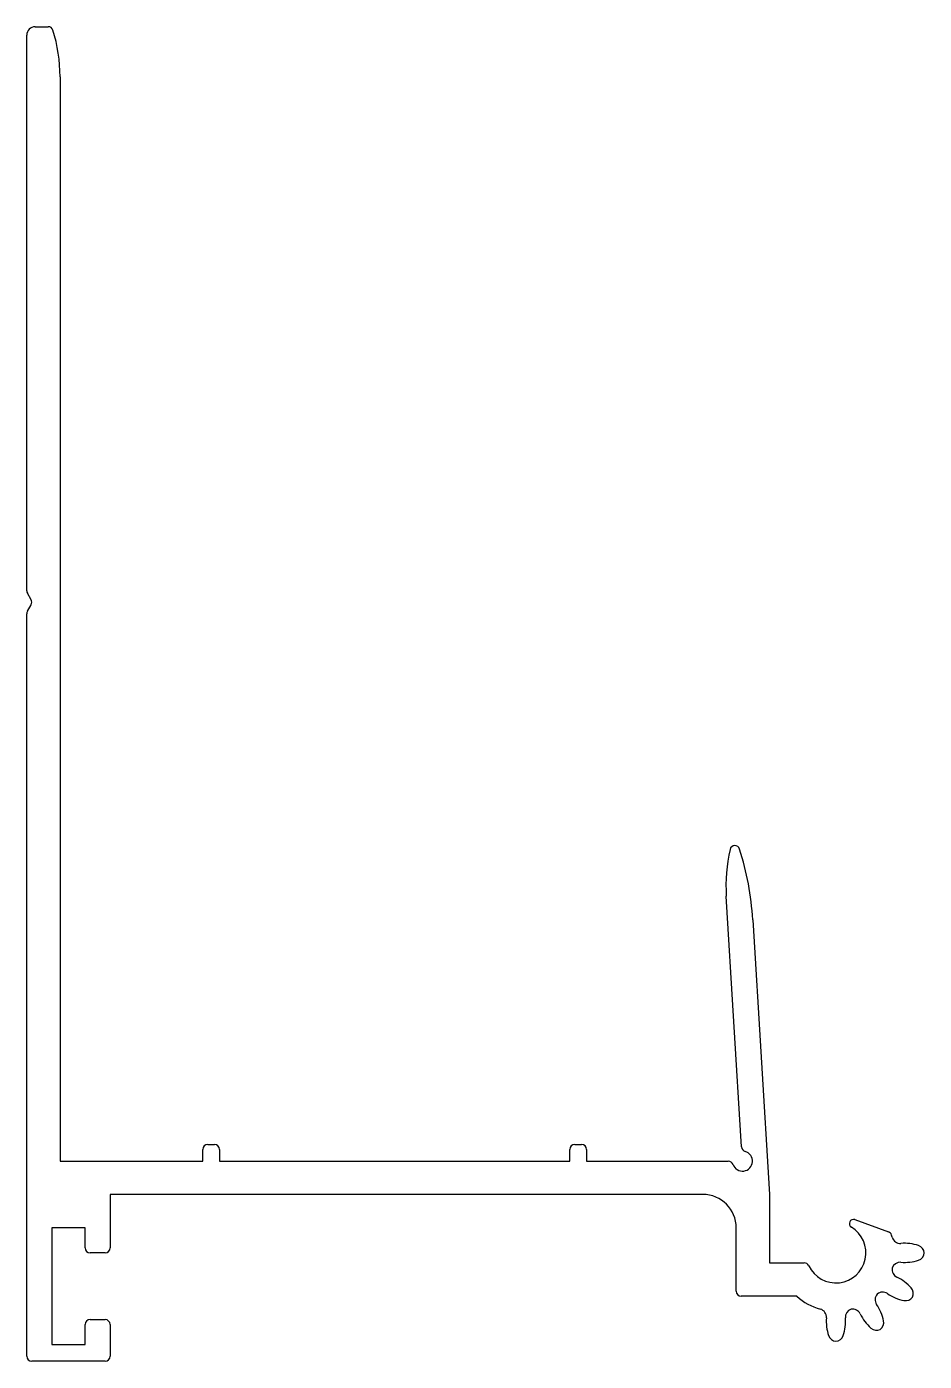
# Model space of a CAD drawing. Extents: x 3.2 to 57, y 3.1 to 83.1.
import ezdxf

# ---------------------------------------------------------------- set-up
doc = ezdxf.new("R2010")
doc.units = 0
doc.layers.get('0').update_dxf_attribs({"linetype": 'CONTINUOUS'})

msp = doc.modelspace()

# ---------------------------------------------------------------- linework, layer by layer
for p, q in [((3.211, 49.277), (3.211, 82.59)), ((3.711, 83.09), (4.495, 83.09)), ((5.211, 80.09), (5.211, 15.09)), ((3.475, 48.74), (3.252, 49.127)), ((3.252, 48.054), (3.475, 48.44)), ((3.211, 3.39), (3.211, 47.904)), ((46.06, 15.937), (45.141, 30.965)), ((46.729, 29.559), (47.737, 13.09)), ((14.065, 16.09), (14.465, 16.09)), ((36.065, 16.09), (36.465, 16.09)), ((13.765, 15.09), (13.765, 15.79)), ((14.765, 15.79), (14.765, 15.09)), ((35.765, 15.09), (35.765, 15.79)), ((36.765, 15.79), (36.765, 15.09)), ((5.211, 15.09), (13.765, 15.09)), ((14.765, 15.09), (35.765, 15.09)), ((36.765, 15.09), (45.263, 15.09)), ((8.211, 13.09), (8.211, 9.89)), ((43.737, 13.09), (8.211, 13.09)), ((47.737, 13.09), (47.737, 8.99)), ((52.853, 11.582), (54.861, 10.852)), ((4.711, 11.09), (4.711, 4.09)), ((6.711, 11.09), (4.711, 11.09)), ((6.711, 9.89), (6.711, 11.09)), ((45.737, 7.29), (45.737, 11.09)), ((7.911, 9.59), (7.011, 9.59)), ((47.737, 8.99), (49.814, 8.99)), ((49.368, 6.99), (46.037, 6.99)), ((6.711, 4.09), (6.711, 5.29)), ((7.011, 5.59), (7.911, 5.59)), ((8.211, 5.29), (8.211, 3.39)), ((4.711, 4.09), (6.711, 4.09)), ((7.911, 3.09), (3.511, 3.09))]:
    msp.add_line(p, q)
for centre, radius, start, end in [((3.711, 82.59), 0.5, 90, 180), ((4.495, 82.79), 0.3, 17.55829, 90), ((-4.039, 80.09), 9.25, 0, 17.55829), ((3.511, 49.277), 0.3, 180, 210), ((3.511, 47.904), 0.3, 150, 180), ((3.215, 48.59), 0.3, 330, 30), ((55.122, 31.576), 10, 167.32656, 183.5), ((45.656, 33.704), 0.297, 17.64055, 167.32656), ((29.262, 28.491), 17.5, 3.5, 17.64055), ((14.065, 15.79), 0.3, 90, 180), ((14.465, 15.79), 0.3, 360, 90), ((36.065, 15.79), 0.3, 90, 180), ((36.465, 15.79), 0.3, 360, 90), ((46.111, 15.09), 0.6, 199.47122, 74.02878), ((46.359, 15.956), 0.3, 183.5, 254.02878), ((45.263, 14.79), 0.3, 19.47122, 90), ((43.737, 11.09), 2, 0, 90), ((52.767, 11.347), 0.25, 70, 238.99527), ((51.711, 9.59), 1.8, 205.37693, 58.99527), ((54.758, 10.57), 0.3, 17.82268, 70), ((51.711, 9.59), 3.5, 15.45192, 17.82268), ((55.567, 10.656), 0.5, 195.45192, 274.32521), ((7.011, 9.89), 0.3, 180, 270), ((7.911, 9.89), 0.3, 270, 0), ((55.81, 7.44), 2.725, 71.63406, 94.32521), ((56.511, 9.552), 0.5, 4.41018, 71.63406), ((49.814, 8.69), 0.3, 25.37693, 90), ((55.567, 8.525), 0.5, 85.67479, 161.38227), ((55.81, 11.741), 2.725, 265.67479, 288.36594), ((56.511, 9.629), 0.5, 288.36594, 355.58982), ((55.583, 8.585), 0.5, 168.61773, 244.32521), ((54.186, 5.679), 2.725, 41.63406, 64.32521), ((46.037, 7.29), 0.3, 180, 270), ((54.518, 6.74), 0.5, 55.67479, 131.38227), ((55.849, 7.157), 0.5, 334.41018, 41.63406), ((51.711, 9.59), 3.5, 227.97537, 254.54808), ((54.562, 6.784), 0.5, 138.61773, 214.32521), ((51.898, 4.965), 2.725, 11.63406, 34.32521), ((56.336, 9.403), 2.725, 235.67479, 258.36594), ((55.888, 7.224), 0.5, 258.36594, 325.58982), ((50.646, 5.735), 0.5, 355.67479, 74.54808), ((53.862, 5.492), 2.725, 175.67479, 198.36594), ((49.561, 5.492), 2.725, 341.63406, 4.32521), ((52.777, 5.735), 0.5, 108.61773, 184.32521), ((52.716, 5.718), 0.5, 25.67479, 101.38227), ((55.623, 7.116), 2.725, 205.67479, 228.36594), ((7.011, 5.29), 0.3, 90, 180), ((7.911, 5.29), 0.3, 0, 90), ((54.145, 5.453), 0.5, 228.36594, 295.58982), ((54.078, 5.414), 0.5, 304.41018, 11.63406), ((51.75, 4.79), 0.5, 198.36594, 265.58982), ((51.673, 4.79), 0.5, 274.41018, 341.63406), ((3.511, 3.39), 0.3, 180, 270), ((7.911, 3.39), 0.3, 270, 0)]:
    msp.add_arc(centre, radius, start, end)

doc.saveas('drawing.dxf')
